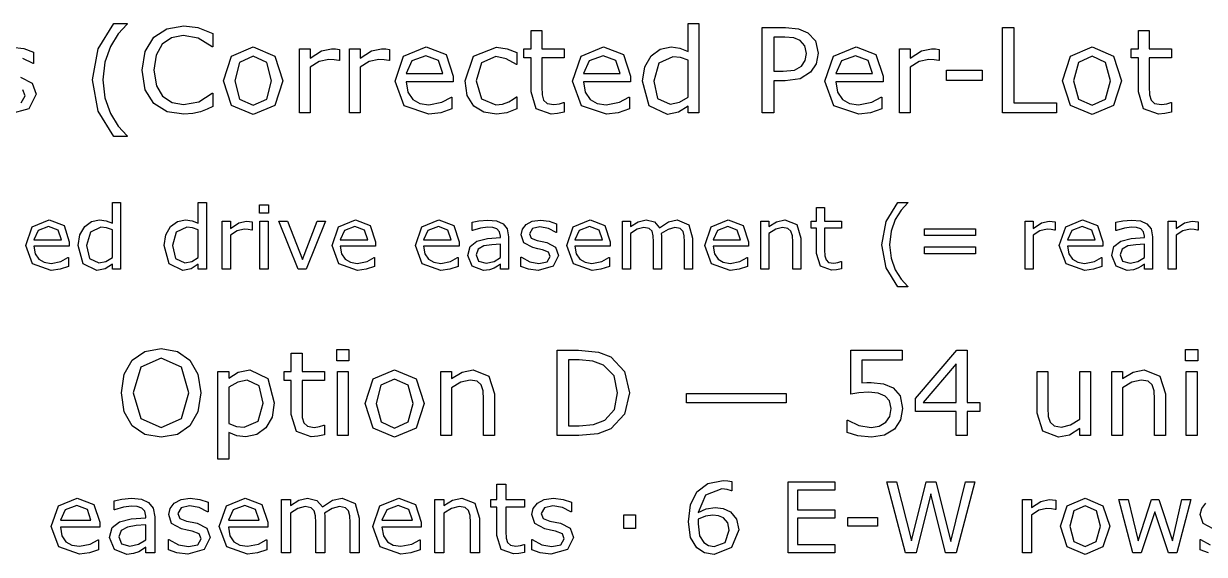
# Model space of a CAD drawing. Header units: inches. Extents: x -33163 to 19162, y -8858 to 30669.
# Drawn here: x 16836 to 17964, y 30162 to 30669 of the extents above; entities that cross this region are included whole.
import ezdxf

# ---------------------------------------------------------------- set-up
doc = ezdxf.new("R2010")
doc.units = ezdxf.units.IN
doc.layers.add('Layer 1', color=7, linetype='Continuous')

msp = doc.modelspace()

# ---------------------------------------------------------------- linework, layer by layer
at = {"layer": 'Layer 1', "color": 7}
for points in [[(16934.65765, 30561.30386), (16922.10609, 30561.30386), (16907.03334, 30585.5848), (16901.66192, 30615.23714), (16907.03334, 30644.88951), (16922.10609, 30669.17046), (16934.65765, 30669.17046), (16934.65765, 30668.62235), (16926.1621, 30659.35942), (16918.70786, 30647.19153), (16913.33644, 30632.33795), (16911.30852, 30615.23714), (16913.28171, 30598.08153), (16918.70786, 30583.28278), (16926.2169, 30571.11489), (16934.65765, 30561.85196), (16934.65765, 30561.30386)], [(17016.70866, 30589.80518), (17011.22764, 30587.33872), (17004.8696, 30584.92706), (16997.57983, 30583.17315), (16988.97461, 30582.40581), (16972.80565, 30584.8723), (16960.19925, 30592.71014), (16951.97766, 30605.91941), (16949.01797, 30624.6097), (16951.86813, 30642.64229), (16960.08961, 30656.07082), (16972.64121, 30664.18274), (16989.02944, 30666.97803), (17002.12907, 30665.38855), (17016.70866, 30659.79789), (17016.70866, 30646.9175), (17015.88641, 30646.9175), (17002.51271, 30655.13905), (16988.31683, 30657.71511), (16977.13555, 30655.68715), (16968.31109, 30649.49359), (16962.3916, 30639.07962), (16960.30878, 30624.6097), (16962.6108, 30609.81095), (16968.63989, 30599.72585), (16977.57399, 30593.69672), (16988.42647, 30591.77837), (17003.11558, 30594.46406), (17015.94114, 30602.52118), (17016.7082, 30602.52118), (17016.70866, 30589.80518)], [(17481.28039, 30583.88569), (17470.97609, 30583.88569), (17470.97609, 30590.29849), (17461.71312, 30584.32416), (17451.24435, 30582.18657), (17433.81471, 30590.62736), (17427.40187, 30614.03133), (17429.59433, 30627.89834), (17435.62346, 30638.25748), (17444.28345, 30644.61544), (17454.58775, 30646.80786), (17463.13824, 30645.76649), (17470.97609, 30642.64229), (17470.97609, 30669.17046), (17481.28039, 30669.17046), (17481.28039, 30583.88569)], [(17352.31184, 30584.43379), (17345.95384, 30583.17315), (17339.86992, 30582.67991), (17325.61924, 30587.72243), (17320.74116, 30603.89146), (17320.74116, 30636.44872), (17313.78025, 30636.44872), (17313.78025, 30645.10874), (17320.74116, 30645.10874), (17320.74116, 30662.70282), (17331.04546, 30662.70282), (17331.04546, 30645.10874), (17352.31184, 30645.10874), (17352.31184, 30636.44872), (17331.04546, 30636.44872), (17331.04546, 30608.55031), (17331.26434, 30600.9865), (17332.79902, 30595.94394), (17336.08759, 30592.71014), (17342.55526, 30591.72357), (17347.81704, 30592.43607), (17351.76342, 30593.69672), (17352.31156, 30593.69672), (17352.31184, 30584.43379)], [(17595.23092, 30640.83353), (17593.31253, 30630.74847), (17588.05078, 30622.74615), (17578.07527, 30616.38815), (17563.5506, 30614.30536), (17552.69812, 30614.30536), (17552.69812, 30583.88569), (17541.84574, 30583.88569), (17541.84574, 30665.49815), (17563.9891, 30665.49815), (17576.43096, 30664.23754), (17585.47468, 30660.4008), (17592.65486, 30652.61775), (17595.23092, 30640.83353), (17595.23092, 30640.83353)], [(17583.94004, 30640.5595), (17582.46009, 30647.90407), (17577.96571, 30653.00142), (17571.93651, 30655.41308), (17563.44096, 30656.18042), (17552.69812, 30656.18042), (17552.69812, 30623.56833), (17561.85148, 30623.56833), (17572.53949, 30624.71934), (17579.22632, 30628.50124), (17582.84379, 30634.03706), (17583.94004, 30640.5595), (17583.94004, 30640.5595)], [(17823.07714, 30583.88569), (17771.44591, 30583.88569), (17771.44591, 30665.49815), (17782.29836, 30665.49815), (17782.29836, 30593.53229), (17823.07714, 30593.53229), (17823.07714, 30583.88569)], [(17933.02656, 30584.43379), (17926.66856, 30583.17315), (17920.58463, 30582.67991), (17906.33392, 30587.72243), (17901.45587, 30603.89146), (17901.45587, 30636.44872), (17894.49497, 30636.44872), (17894.49497, 30645.10874), (17901.45587, 30645.10874), (17901.45587, 30662.70282), (17911.76018, 30662.70282), (17911.76018, 30645.10874), (17933.02656, 30645.10874), (17933.02656, 30636.44872), (17911.76018, 30636.44872), (17911.76018, 30608.55031), (17911.97906, 30600.9865), (17913.5137, 30595.94394), (17916.8023, 30592.71014), (17923.26994, 30591.72357), (17928.53172, 30592.43607), (17932.47803, 30593.69672), (17933.02621, 30593.69672), (17933.02656, 30584.43379)], [(16824.81797, 30646.58863), (16835.88969, 30645.21838), (16845.26222, 30641.98454), (16845.26222, 30630.9677), (16844.71407, 30630.9677), (16835.12228, 30635.84582)], [(17083.41277, 30614.4698), (17075.73926, 30590.84659), (17055.18545, 30582.18657), (17034.52194, 30590.84659), (17026.90333, 30614.4698), (17034.52194, 30638.09304), (17055.18545, 30646.80786), (17075.73926, 30638.09304), (17083.41277, 30614.4698), (17083.41277, 30614.4698)], [(17137.56529, 30633.87263), (17137.01711, 30633.87263), (17132.52274, 30634.63997), (17127.42532, 30634.91404), (17118.21726, 30632.77645), (17109.66687, 30627.35023), (17109.66687, 30583.88569), (17099.36246, 30583.88569), (17099.36246, 30645.10874), (17109.66687, 30645.10874), (17109.66687, 30636.06505), (17120.46441, 30643.02596), (17130.05621, 30645.10874), (17133.94779, 30644.94431), (17137.56529, 30644.45104), (17137.56529, 30633.87263)], [(17185.46941, 30633.87263), (17184.92123, 30633.87263), (17180.42679, 30634.63997), (17175.32947, 30634.91404), (17166.12127, 30632.77645), (17157.57092, 30627.35023), (17157.57092, 30583.88569), (17147.26662, 30583.88569), (17147.26662, 30645.10874), (17157.57099, 30645.10874), (17157.57099, 30636.06505), (17168.36864, 30643.02596), (17177.96043, 30645.10874), (17181.8519, 30644.94431), (17185.46941, 30644.45104), (17185.46941, 30633.87263)], [(17246.41847, 30613.42842), (17201.30957, 30613.42842), (17203.00869, 30603.56259), (17207.6676, 30596.71128), (17214.40924, 30592.76494), (17223.06922, 30591.4495), (17235.62082, 30593.91596), (17244.66455, 30598.84887), (17245.21269, 30598.84887), (17245.21269, 30587.61279), (17234.57948, 30583.94049), (17223.17897, 30582.46061), (17199.39129, 30590.68216), (17190.8409, 30614.14096), (17199.00769, 30637.9834), (17220.60287, 30646.80786), (17239.67683, 30639.57292), (17246.41854, 30619.01904), (17246.41847, 30613.42842)], [(17307.31262, 30587.72239), (17297.50155, 30583.88569), (17287.69059, 30582.51544), (17275.52262, 30584.43379), (17266.04046, 30590.35329), (17259.8469, 30600.32875), (17257.65455, 30614.415), (17265.87603, 30637.9834), (17287.69059, 30646.53383), (17297.99489, 30645.05394), (17307.31262, 30641.43647), (17307.31262, 30629.98112), (17306.76444, 30629.98112), (17297.00821, 30635.62658), (17287.25197, 30637.59973), (17273.385, 30631.68024), (17268.34249, 30614.415), (17273.27537, 30597.36903), (17287.25197, 30591.4495), (17293.60997, 30592.27164), (17299.41983, 30594.40926), (17303.64021, 30596.82092), (17306.76444, 30599.06814), (17307.31262, 30599.06814), (17307.31262, 30587.72239)], [(17416.00136, 30613.42842), (17370.89257, 30613.42842), (17372.59165, 30603.56259), (17377.25046, 30596.71128), (17383.9922, 30592.76494), (17392.65222, 30591.4495), (17405.20378, 30593.91596), (17414.24741, 30598.84887), (17414.79558, 30598.84887), (17414.79558, 30587.61279), (17404.16237, 30583.94049), (17392.76182, 30582.46061), (17368.97418, 30590.68216), (17360.42379, 30614.14096), (17368.59047, 30637.9834), (17390.18576, 30646.80786), (17409.25972, 30639.57292), (17416.00136, 30619.01904), (17416.00136, 30613.42842)], [(17657.22128, 30613.42842), (17612.11249, 30613.42842), (17613.81161, 30603.56259), (17618.47042, 30596.71128), (17625.21216, 30592.76494), (17633.87218, 30591.4495), (17646.42374, 30593.91596), (17655.46736, 30598.84887), (17656.01554, 30598.84887), (17656.01554, 30587.61279), (17645.38233, 30583.94049), (17633.98178, 30582.46061), (17610.19414, 30590.68216), (17601.64375, 30614.14096), (17609.81043, 30637.9834), (17631.40572, 30646.80786), (17650.47968, 30639.57292), (17657.22128, 30619.01904), (17657.22128, 30613.42842)], [(17711.045, 30633.87263), (17710.49686, 30633.87263), (17706.00248, 30634.63997), (17700.90506, 30634.91404), (17691.69697, 30632.77645), (17683.14662, 30627.35023), (17683.14662, 30583.88569), (17672.84221, 30583.88569), (17672.84221, 30645.10874), (17683.14662, 30645.10874), (17683.14662, 30636.06505), (17693.94415, 30643.02596), (17703.53595, 30645.10874), (17707.42753, 30644.94431), (17711.045, 30644.45104), (17711.045, 30633.87263)], [(17885.28681, 30614.4698), (17877.61336, 30590.84659), (17857.05948, 30582.18657), (17836.39608, 30590.84659), (17828.77747, 30614.4698), (17836.39608, 30638.09304), (17857.05948, 30646.80786), (17877.61336, 30638.09304), (17885.28681, 30614.4698), (17885.28681, 30614.4698)], [(17072.77956, 30614.4698), (17068.12065, 30632.11871), (17055.18545, 30637.9286), (17042.14062, 30632.11871), (17037.53654, 30614.4698), (17042.19545, 30596.98536), (17055.18545, 30591.06583), (17068.06585, 30596.93052), (17072.77956, 30614.4698), (17072.77956, 30614.4698)], [(17236.38813, 30621.3211), (17232.27739, 30633.87263), (17220.05473, 30638.31228), (17206.84543, 30633.43416), (17201.30957, 30621.3211), (17236.38813, 30621.3211)], [(17405.97112, 30621.3211), (17401.86028, 30633.87263), (17389.63759, 30638.31228), (17376.42832, 30633.43416), (17370.89257, 30621.3211), (17405.97112, 30621.3211)], [(17470.97609, 30598.95851), (17470.97609, 30634.0919), (17463.52184, 30636.66796), (17456.3417, 30637.3805), (17442.85843, 30631.35137), (17438.03508, 30614.25056), (17441.76219, 30597.64306), (17453.71081, 30591.9976), (17462.59007, 30593.91596), (17470.97609, 30598.95851), (17470.97609, 30598.95851)], [(17647.19108, 30621.3211), (17643.08024, 30633.87263), (17630.85754, 30638.31228), (17617.64828, 30633.43416), (17612.11249, 30621.3211), (17647.19108, 30621.3211)], [(17874.6536, 30614.4698), (17869.99479, 30632.11871), (17857.05948, 30637.9286), (17844.01465, 30632.11871), (17839.41057, 30614.4698), (17844.06949, 30596.98536), (17857.05948, 30591.06583), (17869.93995, 30596.93052), (17874.6536, 30614.4698), (17874.6536, 30614.4698)], [(17752.09788, 30614.63423), (17717.89627, 30614.63423), (17717.89627, 30624.5549), (17752.09788, 30624.5549), (17752.09788, 30614.63423)], [(16832.71055, 30617.92287), (16843.7823, 30612.27741), (16847.67377, 30601.5346), (16847.67377, 30601.5346)], [(16847.67377, 30601.5346), (16840.71286, 30587.77723), (16821.80337, 30582.40581)], [(16833.31363, 30593.31305), (16837.1503, 30600.21915), (16835.06755, 30605.70018)], [(16928.38645, 30434.21714), (16920.65824, 30434.21714), (16920.65824, 30439.02674), (16913.71098, 30434.54601), (16905.85946, 30432.94281), (16892.78722, 30439.27337), (16887.97763, 30456.82637), (16889.62194, 30467.22663), (16894.14379, 30474.99599), (16900.63875, 30479.76447), (16908.36696, 30481.40879), (16914.7798, 30480.62769), (16920.65824, 30478.28455), (16920.65824, 30498.18069), (16928.38645, 30498.18069), (16928.38645, 30434.21714)], [(17010.43746, 30434.21714), (17002.70914, 30434.21714), (17002.70914, 30439.02674), (16995.76199, 30434.54601), (16987.91039, 30432.94281), (16974.83816, 30439.27337), (16970.02856, 30456.82637), (16971.67284, 30467.22663), (16976.19469, 30474.99599), (16982.68976, 30479.76447), (16990.418, 30481.40879), (16996.8308, 30480.62769), (17002.70914, 30478.28455), (17002.70914, 30498.18069), (17010.43746, 30498.18069), (17010.43746, 30434.21714)], [(17680.90392, 30417.2808), (17671.49024, 30417.2808), (17660.18568, 30435.49151), (17656.15706, 30457.73078), (17660.18568, 30479.97006), (17671.49024, 30498.18076), (17680.90392, 30498.18076), (17680.90392, 30497.76966), (17674.53224, 30490.82243), (17668.94154, 30481.69654), (17664.91304, 30470.55634), (17663.39204, 30457.73075), (17664.87189, 30444.86403), (17668.94154, 30433.76495), (17674.57332, 30424.63906), (17680.90392, 30417.69184), (17680.90392, 30417.2808)], [(17069.87916, 30487.82159), (17061.16434, 30487.82159), (17061.16434, 30495.83759), (17069.87916, 30495.83759), (17069.87916, 30487.82159)], [(17617.39252, 30434.62825), (17612.624, 30433.68279), (17608.06108, 30433.31284), (17597.37307, 30437.09474), (17593.71451, 30449.22151), (17593.71451, 30473.63946), (17588.49377, 30473.63946), (17588.49377, 30480.1345), (17593.71451, 30480.1345), (17593.71451, 30493.33005), (17601.44272, 30493.33005), (17601.44272, 30480.1345), (17617.39252, 30480.1345), (17617.39252, 30473.63946), (17601.44272, 30473.63946), (17601.44272, 30452.71567), (17601.60737, 30447.04281), (17602.75842, 30443.2609), (17605.22484, 30440.83553), (17610.07552, 30440.09562), (17614.0219, 30440.63001), (17616.98159, 30441.5755), (17617.39224, 30441.5755), (17617.39252, 30434.62825)], [(16879.42717, 30456.37418), (16845.59561, 30456.37418), (16846.86994, 30448.97481), (16850.36406, 30443.83634), (16855.42033, 30440.87657), (16861.91529, 30439.89), (16871.32897, 30441.73983), (16878.11176, 30445.43954), (16878.5224, 30445.43954), (16878.5224, 30437.01247), (16870.54752, 30434.25826), (16861.99703, 30433.14833), (16844.15635, 30439.31449), (16837.74352, 30456.90857), (16843.86863, 30474.79044), (16860.065, 30481.40879), (16874.37051, 30475.98257), (16879.42671, 30460.56719), (16879.42717, 30456.37418)], [(16871.90455, 30462.29371), (16868.82147, 30471.70736), (16859.65446, 30475.03707), (16849.74743, 30471.37849), (16845.59561, 30462.29371), (16871.90455, 30462.29371)], [(17054.29932, 30471.70736), (17053.88867, 30471.70736), (17050.51777, 30472.28283), (17046.69478, 30472.48834), (17039.78867, 30470.88514), (17033.37584, 30466.81549), (17033.37584, 30434.21714), (17025.64763, 30434.21714), (17025.64763, 30480.13442), (17033.37584, 30480.13442), (17033.37584, 30473.35167), (17041.47414, 30478.57234), (17048.66797, 30480.13442), (17051.58658, 30480.01114), (17054.29971, 30479.64119), (17054.29932, 30471.70736)], [(17069.38582, 30434.21714), (17061.65761, 30434.21714), (17061.65761, 30480.13442), (17069.38582, 30480.13442), (17069.38582, 30434.21714)], [(17124.38798, 30480.13442), (17105.80729, 30434.21714), (17098.0379, 30434.21714), (17079.58059, 30480.13442), (17087.96651, 30480.13442), (17102.18979, 30443.5897), (17116.28972, 30480.13442), (17124.38798, 30480.13442)], [(17172.19622, 30456.37418), (17138.36459, 30456.37418), (17139.63892, 30448.97481), (17143.13304, 30443.83634), (17148.18931, 30440.87657), (17154.68438, 30439.89), (17164.09795, 30441.73983), (17170.88074, 30445.43954), (17171.29138, 30445.43954), (17171.29138, 30437.01247), (17163.3165, 30434.25826), (17154.76612, 30433.14833), (17136.92533, 30439.31449), (17130.51253, 30456.90857), (17136.63762, 30474.79044), (17152.83398, 30481.40879), (17167.13949, 30475.98257), (17172.19576, 30460.56719), (17172.19622, 30456.37418)], [(17164.67353, 30462.29371), (17161.59045, 30471.70736), (17152.42344, 30475.03707), (17142.51642, 30471.37849), (17138.36459, 30462.29371), (17164.67353, 30462.29371)], [(17251.94517, 30456.37418), (17218.1135, 30456.37418), (17219.38787, 30448.97481), (17222.88195, 30443.83634), (17227.93822, 30440.87657), (17234.43329, 30439.89), (17243.84686, 30441.73983), (17250.62965, 30445.43954), (17251.04033, 30445.43954), (17251.04033, 30437.01247), (17243.06542, 30434.25826), (17234.51503, 30433.14833), (17216.67428, 30439.31449), (17210.26145, 30456.90857), (17216.38653, 30474.79044), (17232.58292, 30481.40879), (17246.8884, 30475.98257), (17251.94471, 30460.56719), (17251.94517, 30456.37418)], [(17244.42244, 30462.29371), (17241.33936, 30471.70736), (17232.17235, 30475.03707), (17222.26543, 30471.37849), (17218.1135, 30462.29371), (17244.42244, 30462.29371)], [(17299.3423, 30434.21714), (17291.65513, 30434.21714), (17291.65513, 30439.10894), (17288.85988, 30437.13579), (17285.48897, 30435.1626), (17281.04943, 30433.60052), (17275.17102, 30432.94281), (17264.64745, 30437.05359), (17260.33108, 30447.53604), (17262.55094, 30455.96311), (17268.9637, 30461.0605), (17279.03506, 30463.56804), (17291.65513, 30464.55465), (17291.65513, 30465.74675), (17290.70968, 30470.10419), (17288.07878, 30472.81728), (17284.13251, 30474.09161), (17279.32281, 30474.42052), (17272.54013, 30473.59838), (17264.81188, 30471.29632), (17264.40124, 30471.29632), (17264.40124, 30479.14792), (17270.93735, 30480.50445), (17279.36442, 30481.24439), (17287.79152, 30480.42225), (17294.03989, 30477.70912), (17297.98619, 30472.81732), (17299.34276, 30465.37683), (17299.3423, 30434.21714)], [(17347.02725, 30447.45381), (17341.80651, 30437.13579), (17327.62442, 30433.10725), (17318.25189, 30434.29934), (17311.1402, 30436.97135), (17311.1402, 30445.64509), (17311.55085, 30445.64509), (17319.69009, 30441.24656), (17328.28163, 30439.64336), (17336.25655, 30441.28764), (17339.13411, 30446.46723), (17337.57203, 30450.57801), (17331.57023, 30452.96223), (17327.25397, 30453.82556), (17322.44437, 30454.89437), (17313.85283, 30459.58065), (17311.34522, 30467.22666), (17312.49627, 30472.57069), (17316.07269, 30477.05141), (17321.90995, 30480.09338), (17329.88487, 30481.24439), (17338.18858, 30480.2167), (17345.21804, 30477.79135), (17345.21804, 30469.52869), (17344.80739, 30469.52869), (17337.61357, 30473.18727), (17329.30975, 30474.70827), (17322.15712, 30473.06396), (17319.2384, 30468.25436), (17321.00607, 30463.97915), (17326.59673, 30461.63601), (17331.36517, 30460.64943), (17335.80482, 30459.74505), (17344.10861, 30455.51096), (17347.02725, 30447.45388), (17347.02725, 30447.45381)], [(17396.52085, 30456.37418), (17362.68922, 30456.37418), (17363.96355, 30448.97481), (17367.45774, 30443.83634), (17372.51401, 30440.87657), (17379.00897, 30439.89), (17388.42265, 30441.73983), (17395.20548, 30445.43954), (17395.61612, 30445.43954), (17395.61612, 30437.01247), (17387.64121, 30434.25826), (17379.09082, 30433.14833), (17361.25014, 30439.31449), (17354.83734, 30456.90857), (17360.96232, 30474.79044), (17377.15879, 30481.40879), (17391.4643, 30475.98257), (17396.5205, 30460.56719), (17396.52085, 30456.37418)], [(17388.99816, 30462.29371), (17385.91508, 30471.70736), (17376.74807, 30475.03707), (17366.84112, 30471.37849), (17362.68922, 30462.29371), (17388.99816, 30462.29371)], [(17475.24211, 30434.21714), (17467.5139, 30434.21714), (17467.5139, 30460.36164), (17467.22579, 30466.07562), (17466.11579, 30470.47414), (17463.40277, 30473.14612), (17458.30534, 30474.0505), (17451.81038, 30472.40618), (17445.31535, 30468.2954), (17445.52111, 30466.07562), (17445.60533, 30463.60916), (17445.60533, 30434.21714), (17437.87708, 30434.21714), (17437.87708, 30460.36164), (17437.58898, 30466.1167), (17436.47908, 30470.51523), (17433.76595, 30473.14612), (17428.66864, 30474.0505), (17422.29688, 30472.48841), (17415.96636, 30468.50096), (17415.96636, 30434.21714), (17408.23804, 30434.21714), (17408.23804, 30480.13442), (17415.96636, 30480.13442), (17415.96636, 30475.03707), (17423.16018, 30479.72335), (17430.84734, 30481.40879), (17438.78107, 30479.4356), (17443.6729, 30473.9683), (17452.22329, 30479.64115), (17460.48592, 30481.40879), (17471.62612, 30476.80471), (17475.24363, 30464.02023), (17475.24211, 30434.21714)], [(17528.55883, 30456.37418), (17494.72717, 30456.37418), (17496.00154, 30448.97481), (17499.49562, 30443.83634), (17504.55189, 30440.87657), (17511.04696, 30439.89), (17520.46064, 30441.73983), (17527.24332, 30445.43954), (17527.654, 30445.43954), (17527.654, 30437.01247), (17519.67908, 30434.25826), (17511.1287, 30433.14833), (17493.28795, 30439.31449), (17486.87511, 30456.90857), (17493.00019, 30474.79044), (17509.19659, 30481.40879), (17523.50207, 30475.98257), (17528.55834, 30460.56719), (17528.55883, 30456.37418)], [(17521.03611, 30462.29371), (17517.95303, 30471.70736), (17508.78602, 30475.03707), (17498.8791, 30471.37849), (17494.72717, 30462.29371), (17521.03611, 30462.29371)], [(17578.66906, 30434.21714), (17570.94085, 30434.21714), (17570.94085, 30460.36164), (17570.5704, 30466.28113), (17569.21384, 30470.63854), (17566.25407, 30473.18724), (17561.23896, 30474.05053), (17554.6206, 30472.48845), (17548.00225, 30468.50099), (17548.00225, 30434.21714), (17540.27404, 30434.21714), (17540.27404, 30480.13442), (17548.00225, 30480.13442), (17548.00225, 30475.03707), (17555.4839, 30479.72335), (17563.41766, 30481.40879), (17574.76338, 30476.92803), (17578.6686, 30464.02023), (17578.66906, 30434.21714)], [(17821.69777, 30471.70743), (17821.28712, 30471.70743), (17817.91629, 30472.2829), (17814.0933, 30472.48841), (17807.18723, 30470.88518), (17800.7744, 30466.81552), (17800.7744, 30434.21714), (17793.04615, 30434.21714), (17793.04615, 30480.13442), (17800.7744, 30480.13442), (17800.7744, 30473.35167), (17808.87267, 30478.57234), (17816.06649, 30480.13442), (17818.98514, 30480.01114), (17821.69823, 30479.64119), (17821.69777, 30471.70743)], [(17867.40954, 30456.37422), (17833.57791, 30456.37422), (17834.85224, 30448.97484), (17838.34642, 30443.83637), (17843.40262, 30440.87665), (17849.89766, 30439.89003), (17859.31134, 30441.7399), (17866.09405, 30445.43957), (17866.5047, 30445.43957), (17866.5047, 30437.0125), (17858.52978, 30434.25829), (17849.97943, 30433.1484), (17832.13865, 30439.31453), (17825.72581, 30456.90864), (17831.8509, 30474.79047), (17848.04729, 30481.40882), (17862.35281, 30475.9826), (17867.40908, 30460.56723), (17867.40954, 30456.37422)], [(17859.88681, 30462.29375), (17856.80376, 30471.70743), (17847.63672, 30475.03714), (17837.7298, 30471.37856), (17833.57791, 30462.29375), (17859.88681, 30462.29375)], [(17914.80667, 30434.21714), (17907.11961, 30434.21714), (17907.11961, 30439.10894), (17904.32424, 30437.13579), (17900.95345, 30435.1626), (17896.5138, 30433.60052), (17890.63539, 30432.94281), (17880.11181, 30437.05359), (17875.79545, 30447.53604), (17878.01534, 30455.96311), (17884.42807, 30461.0605), (17894.49953, 30463.56804), (17907.11961, 30464.55465), (17907.11961, 30465.74675), (17906.17408, 30470.10419), (17903.54319, 30472.81728), (17899.59688, 30474.09161), (17894.78728, 30474.42052), (17888.0045, 30473.59838), (17880.27625, 30471.29632), (17879.8656, 30471.29632), (17879.8656, 30479.14792), (17886.40172, 30480.50445), (17894.82882, 30481.24439), (17903.25589, 30480.42225), (17909.50429, 30477.70912), (17913.45056, 30472.81732), (17914.80713, 30465.37683), (17914.80667, 30434.21714)], [(17958.33973, 30471.70736), (17957.92908, 30471.70736), (17954.55825, 30472.28283), (17950.73515, 30472.48834), (17943.82908, 30470.88514), (17937.41636, 30466.81549), (17937.41636, 30434.21714), (17929.68804, 30434.21714), (17929.68804, 30480.13442), (17937.41636, 30480.13442), (17937.41636, 30473.35167), (17945.51455, 30478.57234), (17952.70834, 30480.13442), (17955.62699, 30480.01114), (17958.34012, 30479.64119), (17958.33973, 30471.70736)], [(16920.65824, 30445.52174), (16920.65824, 30471.87179), (16915.06755, 30473.80386), (16909.68248, 30474.33825), (16899.57001, 30469.8164), (16895.95254, 30456.99081), (16898.74776, 30444.53516), (16907.70929, 30440.3011), (16914.3688, 30441.73987), (16920.65824, 30445.52177), (16920.65824, 30445.52174)], [(17002.70914, 30445.52174), (17002.70914, 30471.87179), (16997.11855, 30473.80386), (16991.73338, 30474.33825), (16981.62095, 30469.8164), (16978.00344, 30456.99081), (16980.7988, 30444.53516), (16989.7603, 30440.3011), (16996.4197, 30441.73987), (17002.70914, 30445.52177), (17002.70914, 30445.52174)], [(17745.77184, 30466.3634), (17697.01815, 30466.3634), (17697.01815, 30472.94064), (17745.77184, 30472.94064), (17745.77184, 30466.3634)], [(17291.65513, 30445.52174), (17291.65513, 30458.30625), (17283.31027, 30457.68963), (17275.74649, 30456.4975), (17270.36142, 30453.53774), (17268.306, 30448.07043), (17270.69022, 30442.10979), (17277.96635, 30440.13663), (17285.40684, 30441.69872), (17291.65513, 30445.52174), (17291.65513, 30445.52174)], [(17745.77184, 30449.09816), (17697.01815, 30449.09816), (17697.01815, 30455.67539), (17745.77184, 30455.67539), (17745.77184, 30449.09816)], [(17907.11961, 30445.52174), (17907.11961, 30458.30625), (17898.77474, 30457.68963), (17891.21086, 30456.4975), (17885.82579, 30453.53774), (17883.77037, 30448.07043), (17886.1547, 30442.10979), (17893.43072, 30440.13663), (17900.87121, 30441.69872), (17907.11961, 30445.52174), (17907.11961, 30445.52174)], [(16994.76622, 30347.43421), (17002.38494, 30334.00571), (17005.07063, 30315.97316), (17002.3301, 30297.88574), (16994.76622, 30284.62167), (16982.81764, 30276.29052), (16967.14191, 30273.49519), (16951.46618, 30276.34532), (16939.51749, 30284.62167), (16931.89888, 30297.94058), (16929.26799, 30315.97316), (16931.89888, 30333.84127), (16939.57229, 30347.43421), (16951.52102, 30355.65576), (16967.14191, 30358.50589), (16982.87244, 30355.60096), (16994.76622, 30347.43421), (16994.76622, 30347.43421)], [(17123.1867, 30275.74238), (17116.8287, 30274.48173), (17110.74477, 30273.9885), (17096.49406, 30279.03105), (17091.61601, 30295.20008), (17091.61601, 30327.75734), (17084.65511, 30327.75734), (17084.65511, 30336.41737), (17091.61601, 30336.41737), (17091.61601, 30354.01148), (17101.92031, 30354.01148), (17101.92031, 30336.41737), (17123.1867, 30336.41737), (17123.1867, 30327.75734), (17101.92031, 30327.75734), (17101.92031, 30299.85893), (17102.1392, 30292.29512), (17103.67388, 30287.25257), (17106.96244, 30284.01877), (17113.43011, 30283.03219), (17118.6919, 30283.7447), (17122.63817, 30285.00534), (17123.18634, 30285.00534), (17123.1867, 30275.74238)], [(17146.7003, 30346.66687), (17135.08048, 30346.66687), (17135.08048, 30357.35484), (17146.7003, 30357.35484), (17146.7003, 30346.66687)], [(17414.83207, 30315.91832), (17409.95399, 30295.74815), (17397.07359, 30281.71674), (17384.57683, 30276.72899), (17366.48941, 30275.19431), (17345.8808, 30275.19431), (17345.8808, 30356.80677), (17366.27024, 30356.80677), (17385.23453, 30355.05286), (17397.18315, 30350.33918), (17410.17326, 30336.47217), (17414.83207, 30315.91832), (17414.83207, 30315.91832)], [(17676.00293, 30301.11957), (17673.92017, 30290.21233), (17668.21988, 30281.44271), (17658.79252, 30275.52318), (17646.18616, 30273.49519), (17633.30576, 30274.92027), (17622.83702, 30278.26371), (17622.83702, 30289.82866), (17623.60404, 30289.82866), (17634.12762, 30284.95054), (17645.96667, 30282.97739), (17653.47565, 30284.0736), (17659.99812, 30287.91031), (17663.61559, 30293.55576), (17664.8762, 30301.17441), (17663.39635, 30308.29971), (17659.39514, 30312.9586), (17652.43424, 30315.86352), (17643.33578, 30316.7405), (17634.01798, 30316.08279), (17626.34457, 30314.76735), (17626.34457, 30356.80681), (17675.45457, 30356.80681), (17675.45457, 30347.21505), (17636.92298, 30347.21505), (17636.92298, 30325.51016), (17641.74633, 30325.83906), (17646.02151, 30325.9487), (17657.64122, 30324.79769), (17666.79455, 30320.85135), (17673.59102, 30313.06827), (17676.00264, 30301.11965), (17676.00293, 30301.11957)], [(17749.88718, 30298.15981), (17737.77412, 30298.15981), (17737.77412, 30275.19431), (17727.25055, 30275.19431), (17727.25055, 30298.15981), (17688.17089, 30298.15981), (17688.17089, 30310.76617), (17727.68909, 30356.80677), (17737.77412, 30356.80677), (17737.77412, 30306.92943), (17749.88718, 30306.92943), (17749.88718, 30298.15981)], [(17958.05657, 30346.66687), (17946.43678, 30346.66687), (17946.43678, 30357.35488), (17958.05657, 30357.35488), (17958.05657, 30346.66687)], [(16993.77964, 30315.97316), (16986.65438, 30340.47334), (16967.19671, 30349.13336), (16947.62944, 30340.47334), (16940.5589, 30315.97316), (16947.79388, 30291.36334), (16967.19671, 30282.86775), (16986.54474, 30291.36334), (16993.77964, 30315.97316), (16993.77964, 30315.97316)], [(17403.48635, 30316.08279), (17400.14292, 30332.25179), (17390.16741, 30342.61093), (17379.91795, 30346.39287), (17366.92791, 30347.48905), (17356.73325, 30347.48905), (17356.73325, 30284.51207), (17366.92791, 30284.51207), (17380.57565, 30285.66308), (17391.31846, 30289.93829), (17400.41702, 30300.1878), (17403.48635, 30316.08279), (17403.48635, 30316.08279)], [(17727.25055, 30306.92947), (17727.25055, 30343.76198), (17695.62503, 30306.92947), (17727.25055, 30306.92947)], [(17075.33731, 30306.5458), (17073.19976, 30292.89802), (17067.17063, 30282.48408), (17058.62017, 30276.18089), (17048.26103, 30273.9885), (17039.60105, 30275.02987), (17031.76317, 30278.26367), (17031.76317, 30252.61248), (17021.45886, 30252.61248), (17021.45886, 30336.41737), (17031.76317, 30336.41737), (17031.76317, 30330.00457), (17040.97133, 30335.75963), (17051.93334, 30338.11648), (17069.14375, 30329.73053), (17075.33731, 30306.5458), (17075.33731, 30306.5458)], [(17064.70421, 30306.27169), (17060.92227, 30322.82439), (17049.30244, 30328.30542), (17040.36835, 30326.38706), (17031.76317, 30321.34451), (17031.76317, 30286.64962), (17039.27225, 30283.96393), (17046.45232, 30283.25139), (17059.88085, 30289.06128), (17064.70421, 30306.27173), (17064.70421, 30306.27169)], [(17146.0426, 30275.19431), (17135.7383, 30275.19431), (17135.7383, 30336.41737), (17146.0426, 30336.41737), (17146.0426, 30275.19431)], [(17218.61137, 30305.77842), (17210.93793, 30282.15521), (17190.38405, 30273.49519), (17169.72064, 30282.15521), (17162.10192, 30305.77842), (17169.72064, 30329.40166), (17190.38405, 30338.11648), (17210.93793, 30329.40166), (17218.61137, 30305.77842), (17218.61137, 30305.77842)], [(17207.97816, 30305.77842), (17203.31924, 30323.42733), (17190.38405, 30329.23723), (17177.33922, 30323.42733), (17172.73513, 30305.77842), (17177.39405, 30288.29398), (17190.38405, 30282.37445), (17203.26452, 30288.23914), (17207.97816, 30305.77842), (17207.97816, 30305.77842)], [(17285.75389, 30275.19431), (17275.44958, 30275.19431), (17275.44958, 30310.05363), (17274.95659, 30317.94631), (17273.14788, 30323.7562), (17269.20147, 30327.15444), (17262.51467, 30328.30545), (17253.69021, 30326.22266), (17244.86575, 30320.90608), (17244.86575, 30275.19431), (17234.56145, 30275.19431), (17234.56145, 30336.41737), (17244.86575, 30336.41737), (17244.86575, 30329.6209), (17254.84126, 30335.86926), (17265.41963, 30338.11648), (17280.54718, 30332.14216), (17285.75417, 30314.93175), (17285.75389, 30275.19431)], [(17855.67103, 30275.19431), (17845.36662, 30275.19431), (17845.36662, 30281.99078), (17835.39122, 30275.68762), (17824.86765, 30273.49519), (17809.84963, 30279.35989), (17804.4782, 30296.67993), (17804.4782, 30336.41737), (17814.78251, 30336.41737), (17814.78251, 30301.55804), (17815.22123, 30293.55576), (17817.08481, 30287.91031), (17820.92145, 30284.40244), (17827.77272, 30283.30623), (17836.48754, 30285.38901), (17845.36683, 30290.7056), (17845.36683, 30336.41737), (17855.6712, 30336.41737), (17855.67103, 30275.19431)], [(17927.14355, 30275.19431), (17916.83925, 30275.19431), (17916.83925, 30310.05363), (17916.3463, 30317.94631), (17914.53754, 30323.7562), (17910.59124, 30327.15444), (17903.90444, 30328.30545), (17895.07998, 30326.22266), (17886.25553, 30320.90608), (17886.25553, 30275.19431), (17875.95112, 30275.19431), (17875.95112, 30336.41737), (17886.25553, 30336.41737), (17886.25553, 30329.6209), (17896.23093, 30335.86926), (17906.8093, 30338.11648), (17921.93695, 30332.14216), (17927.14394, 30314.93175), (17927.14355, 30275.19431)], [(17957.39886, 30275.19431), (17947.09449, 30275.19431), (17947.09449, 30336.41737), (17957.39886, 30336.41737), (17957.39886, 30275.19431)], [(17564.73809, 30306.5458), (17469.25866, 30306.5458), (17469.25866, 30315.31545), (17564.73809, 30315.31545), (17564.73809, 30306.5458)], [(17314.511, 30163.39968), (17309.21273, 30162.34915), (17304.14281, 30161.93801), (17292.26716, 30166.14014), (17288.2021, 30179.61432), (17288.2021, 30206.7454), (17282.4014, 30206.7454), (17282.4014, 30213.9621), (17288.2021, 30213.9621), (17288.2021, 30228.62385), (17296.78904, 30228.62385), (17296.78904, 30213.9621), (17314.511, 30213.9621), (17314.511, 30206.7454), (17296.78904, 30206.7454), (17296.78904, 30183.49671), (17296.97144, 30177.19354), (17298.25036, 30172.99141), (17300.99089, 30170.2966), (17306.38056, 30169.47442), (17310.76537, 30170.06824), (17314.05404, 30171.11877), (17314.51054, 30171.11877), (17314.511, 30163.39968)], [(17519.36439, 30185.00406), (17512.51316, 30168.05853), (17495.79602, 30161.52697), (17486.6609, 30163.07993), (17479.39859, 30167.69314), (17473.32375, 30177.74168), (17471.22269, 30192.8145), (17473.14104, 30208.8465), (17479.35285, 30221.27018), (17489.72114, 30229.30902), (17504.51989, 30232.23223), (17509.04177, 30232.00387), (17512.74148, 30231.18173), (17512.74148, 30222.45779), (17512.28498, 30222.45779), (17508.40259, 30223.73668), (17503.14996, 30224.37614), (17487.48332, 30218.20998), (17480.6778, 30201.62988), (17488.21418, 30205.14687), (17496.84676, 30206.38011), (17504.47453, 30205.55794), (17511.28016, 30202.36069), (17517.30928, 30195.32671), (17519.36467, 30185.00409), (17519.36439, 30185.00406)], [(17611.26295, 30162.9429), (17566.45556, 30162.9429), (17566.45556, 30230.9533), (17611.26295, 30230.9533), (17611.26295, 30222.91447), (17575.49918, 30222.91447), (17575.49918, 30204.27898), (17611.26295, 30204.27898), (17611.26295, 30196.24014), (17575.49918, 30196.24014), (17575.49918, 30170.98174), (17611.26295, 30170.98174), (17611.26295, 30162.9429)], [(17744.9543, 30230.9533), (17727.27795, 30162.9429), (17717.09237, 30162.9429), (17702.79601, 30219.39748), (17688.8194, 30162.9429), (17678.86225, 30162.9429), (17660.86619, 30230.9533), (17670.13827, 30230.9533), (17684.43459, 30174.40737), (17698.50259, 30230.9533), (17707.68325, 30230.9533), (17721.88832, 30173.85927), (17736.09325, 30230.9533), (17744.9543, 30230.9533)], [(16908.45835, 30187.56184), (16870.8677, 30187.56184), (16872.28359, 30179.34029), (16876.16597, 30173.63091), (16881.78406, 30170.34227), (16889.00072, 30169.24606), (16899.46038, 30171.30145), (16906.99675, 30175.41223), (16907.45325, 30175.41223), (16907.45325, 30166.04882), (16898.5922, 30162.98858), (16889.09183, 30161.75533), (16869.26877, 30168.60664), (16862.14343, 30188.15562), (16868.94906, 30208.02432), (16886.94509, 30215.37806), (16902.84001, 30209.34893), (16908.45807, 30192.22072), (16908.45835, 30187.56184)], [(16961.12187, 30162.9429), (16952.58067, 30162.9429), (16952.58067, 30168.37824), (16949.47475, 30166.18586), (16945.7294, 30163.99343), (16940.79642, 30162.25776), (16934.26486, 30161.52694), (16922.57203, 30166.09443), (16917.77608, 30177.74161), (16920.24261, 30187.10505), (16927.36788, 30192.76876), (16938.55832, 30195.55496), (16952.58067, 30196.65117), (16952.58067, 30197.97574), (16951.53007, 30202.8173), (16948.60686, 30205.83187), (16944.22205, 30207.24783), (16938.87803, 30207.61318), (16931.34165, 30206.69965), (16922.75471, 30204.14184), (16922.29821, 30204.14184), (16922.29821, 30212.86581), (16929.56062, 30214.3731), (16938.92406, 30215.19524), (16948.2874, 30214.2817), (16955.23006, 30211.26714), (16959.6149, 30205.8318), (16961.12215, 30197.56457), (16961.12187, 30162.9429)], [(17014.1052, 30177.65033), (17008.30439, 30166.18586), (16992.54647, 30161.70965), (16982.13253, 30163.03426), (16974.23069, 30166.00314), (16974.23069, 30175.64062), (16974.68716, 30175.64062), (16983.73089, 30170.75334), (16993.27693, 30168.97203), (17002.13798, 30170.79902), (17005.33526, 30176.55412), (17003.59959, 30181.12164), (16996.931, 30183.77081), (16992.13504, 30184.72999), (16986.79106, 30185.91752), (16977.24501, 30191.12451), (16974.45873, 30199.6201), (16975.73766, 30205.55787), (16979.71143, 30210.53646), (16986.19734, 30213.91645), (16995.05829, 30215.19534), (17004.28469, 30214.05345), (17012.09514, 30211.35864), (17012.09514, 30202.17791), (17011.63864, 30202.17791), (17003.64551, 30206.24301), (16994.41911, 30207.93297), (16986.47159, 30206.10597), (16983.22867, 30200.76199), (16985.19277, 30196.01175), (16991.40458, 30193.40825), (16996.70285, 30192.31204), (17001.63584, 30191.30722), (17010.86224, 30186.60266), (17014.1052, 30177.65033), (17014.1052, 30177.65033)], [(17069.0981, 30187.56184), (17031.50744, 30187.56184), (17032.9233, 30179.34029), (17036.80568, 30173.63091), (17042.42378, 30170.34227), (17049.64044, 30169.24606), (17060.10012, 30171.30145), (17067.63646, 30175.41223), (17068.09296, 30175.41223), (17068.09296, 30166.04882), (17059.23195, 30162.98858), (17049.73155, 30161.75533), (17029.90849, 30168.60664), (17022.78315, 30188.15562), (17029.58877, 30208.02432), (17047.58484, 30215.37806), (17063.4798, 30209.34893), (17069.09782, 30192.22072), (17069.0981, 30187.56184)], [(17156.56617, 30162.9429), (17147.97919, 30162.9429), (17147.97919, 30191.99233), (17147.6593, 30198.34121), (17146.42602, 30203.22844), (17143.41153, 30206.19733), (17137.74779, 30207.20218), (17130.53103, 30205.37519), (17123.3144, 30200.80766), (17123.54265, 30198.34121), (17123.6362, 30195.60068), (17123.6362, 30162.9429), (17115.04922, 30162.9429), (17115.04922, 30191.99233), (17114.72933, 30198.38688), (17113.49615, 30203.27412), (17110.48152, 30206.19733), (17104.81778, 30207.20218), (17097.73819, 30205.46651), (17090.70414, 30201.03602), (17090.70414, 30162.9429), (17082.1172, 30162.9429), (17082.1172, 30213.96213), (17090.70414, 30213.96213), (17090.70414, 30208.2984), (17098.6973, 30213.50535), (17107.2386, 30215.37806), (17116.0539, 30213.18563), (17121.48928, 30207.11083), (17130.98968, 30213.41403), (17140.17045, 30215.37806), (17152.54842, 30210.26243), (17156.56783, 30196.05743), (17156.56617, 30162.9429)], [(17215.80696, 30187.56184), (17178.21619, 30187.56184), (17179.63215, 30179.34029), (17183.51454, 30173.63091), (17189.13256, 30170.34227), (17196.34929, 30169.24606), (17206.80887, 30171.30145), (17214.34532, 30175.41223), (17214.80182, 30175.41223), (17214.80182, 30166.04882), (17205.94088, 30162.98858), (17196.4404, 30161.75533), (17176.61734, 30168.60664), (17169.492, 30188.15562), (17176.29763, 30208.02432), (17194.29369, 30215.37806), (17210.18865, 30209.34893), (17215.80674, 30192.22072), (17215.80696, 30187.56184)], [(17271.48496, 30162.9429), (17262.89809, 30162.9429), (17262.89809, 30191.99233), (17262.48744, 30198.56956), (17260.9802, 30203.41116), (17257.69149, 30206.24301), (17252.11915, 30207.20218), (17244.76545, 30205.46651), (17237.41179, 30201.03602), (17237.41179, 30162.9429), (17228.82481, 30162.9429), (17228.82481, 30213.96213), (17237.41179, 30213.96213), (17237.41179, 30208.2984), (17245.72466, 30213.50535), (17254.53993, 30215.37806), (17267.14633, 30210.39946), (17271.48542, 30196.05743), (17271.48496, 30162.9429)], [(17361.32817, 30177.65033), (17355.5274, 30166.18586), (17339.76944, 30161.70969), (17329.3555, 30163.03426), (17321.45366, 30166.00314), (17321.45366, 30175.64062), (17321.91016, 30175.64062), (17330.95389, 30170.75338), (17340.49994, 30168.97203), (17349.36095, 30170.79906), (17352.55827, 30176.55412), (17350.82256, 30181.12164), (17344.154, 30183.77081), (17339.35805, 30184.72999), (17334.01403, 30185.91756), (17324.46798, 30191.12451), (17321.68181, 30199.6201), (17322.96063, 30205.5579), (17326.93444, 30210.5365), (17333.42031, 30213.91645), (17342.28126, 30215.19538), (17351.50766, 30214.05349), (17359.31811, 30211.35864), (17359.31811, 30202.17795), (17358.86164, 30202.17795), (17350.86848, 30206.24301), (17341.64208, 30207.933), (17333.6946, 30206.10601), (17330.45175, 30200.76199), (17332.41578, 30196.01178), (17338.62758, 30193.40829), (17343.92582, 30192.31208), (17348.85881, 30191.30722), (17358.08521, 30186.6027), (17361.32817, 30177.65033), (17361.32817, 30177.65033)], [(17873.89541, 30188.42966), (17867.50082, 30168.74364), (17850.37268, 30161.52697), (17833.15312, 30168.74364), (17826.80428, 30188.42966), (17833.15312, 30208.11568), (17850.37268, 30215.37806), (17867.50082, 30208.11568), (17873.89541, 30188.42966), (17873.89541, 30188.42966)], [(16900.09984, 30194.13907), (16896.67413, 30204.59869), (16886.48862, 30208.2984), (16875.48086, 30204.2333), (16870.8677, 30194.13907), (16900.09984, 30194.13907)], [(17060.73955, 30194.13907), (17057.31395, 30204.59869), (17047.12833, 30208.2984), (17036.12058, 30204.2333), (17031.50744, 30194.13907), (17060.73955, 30194.13907)], [(17207.44833, 30194.13907), (17204.0227, 30204.59869), (17193.83708, 30208.2984), (17182.82943, 30204.2333), (17178.21619, 30194.13907), (17207.44833, 30194.13907)], [(17822.32807, 30204.59869), (17821.87157, 30204.59869), (17818.12623, 30205.23815), (17813.87841, 30205.46651), (17806.205, 30203.68516), (17799.07966, 30199.16331), (17799.07966, 30162.9429), (17790.49272, 30162.9429), (17790.49272, 30213.96213), (17799.07966, 30213.96213), (17799.07966, 30206.42572), (17808.07775, 30212.22646), (17816.07087, 30213.96213), (17819.31383, 30213.8251), (17822.32836, 30213.41395), (17822.32807, 30204.59869)], [(17865.0344, 30188.42966), (17861.15198, 30203.13709), (17850.37268, 30207.97865), (17839.50196, 30203.13709), (17835.66522, 30188.42966), (17839.5476, 30173.85927), (17850.37268, 30168.92635), (17861.10634, 30173.81359), (17865.0344, 30188.42966), (17865.0344, 30188.42966)], [(17951.36058, 30213.96213), (17938.06908, 30162.9429), (17930.1216, 30162.9429), (17917.01277, 30202.26927), (17903.99537, 30162.9429), (17896.09361, 30162.9429), (17882.66507, 30213.96213), (17891.6174, 30213.96213), (17900.98085, 30174.45305), (17913.72417, 30213.96213), (17920.80387, 30213.96213), (17933.86694, 30174.45305), (17942.72799, 30213.96213), (17951.36058, 30213.96213)], [(17972.87328, 30185.91752), (17963.32723, 30191.12451), (17960.54099, 30199.6201), (17961.81988, 30205.55787), (17965.79369, 30210.53646)], [(17420.5232, 30186.28295), (17409.60684, 30186.28295), (17409.60684, 30199.20902), (17420.5232, 30199.20902), (17420.5232, 30186.28295)], [(17510.09234, 30184.63867), (17508.81342, 30191.67265), (17504.7026, 30196.51421), (17500.04379, 30198.43256), (17494.69977, 30198.88935), (17487.48304, 30197.97581), (17480.63177, 30195.14396), (17480.49428, 30193.1799), (17480.4475, 30190.85047), (17481.90911, 30179.43168), (17486.01985, 30172.85445), (17490.54169, 30169.88556), (17495.88571, 30168.97203), (17506.29965, 30172.99145), (17510.09075, 30184.63863), (17510.09234, 30184.63867)], [(17651.95953, 30188.56669), (17623.45824, 30188.56669), (17623.45824, 30196.83392), (17651.95953, 30196.83392), (17651.95953, 30188.56669)], [(16952.58067, 30175.50358), (16952.58067, 30189.70858), (16943.30859, 30189.02348), (16934.90432, 30187.69887), (16928.92088, 30184.41028), (16926.6371, 30178.33547), (16929.28623, 30171.71256), (16937.37078, 30169.52013), (16945.63801, 30171.25581), (16952.58067, 30175.50358), (16952.58067, 30175.50358)], [(17968.21475, 30163.03426), (17960.31291, 30166.00314), (17960.31291, 30175.64062), (17960.76942, 30175.64062), (17969.81304, 30170.75334)]]:
    msp.add_lwpolyline(points, dxfattribs=at)

doc.saveas('drawing.dxf')
